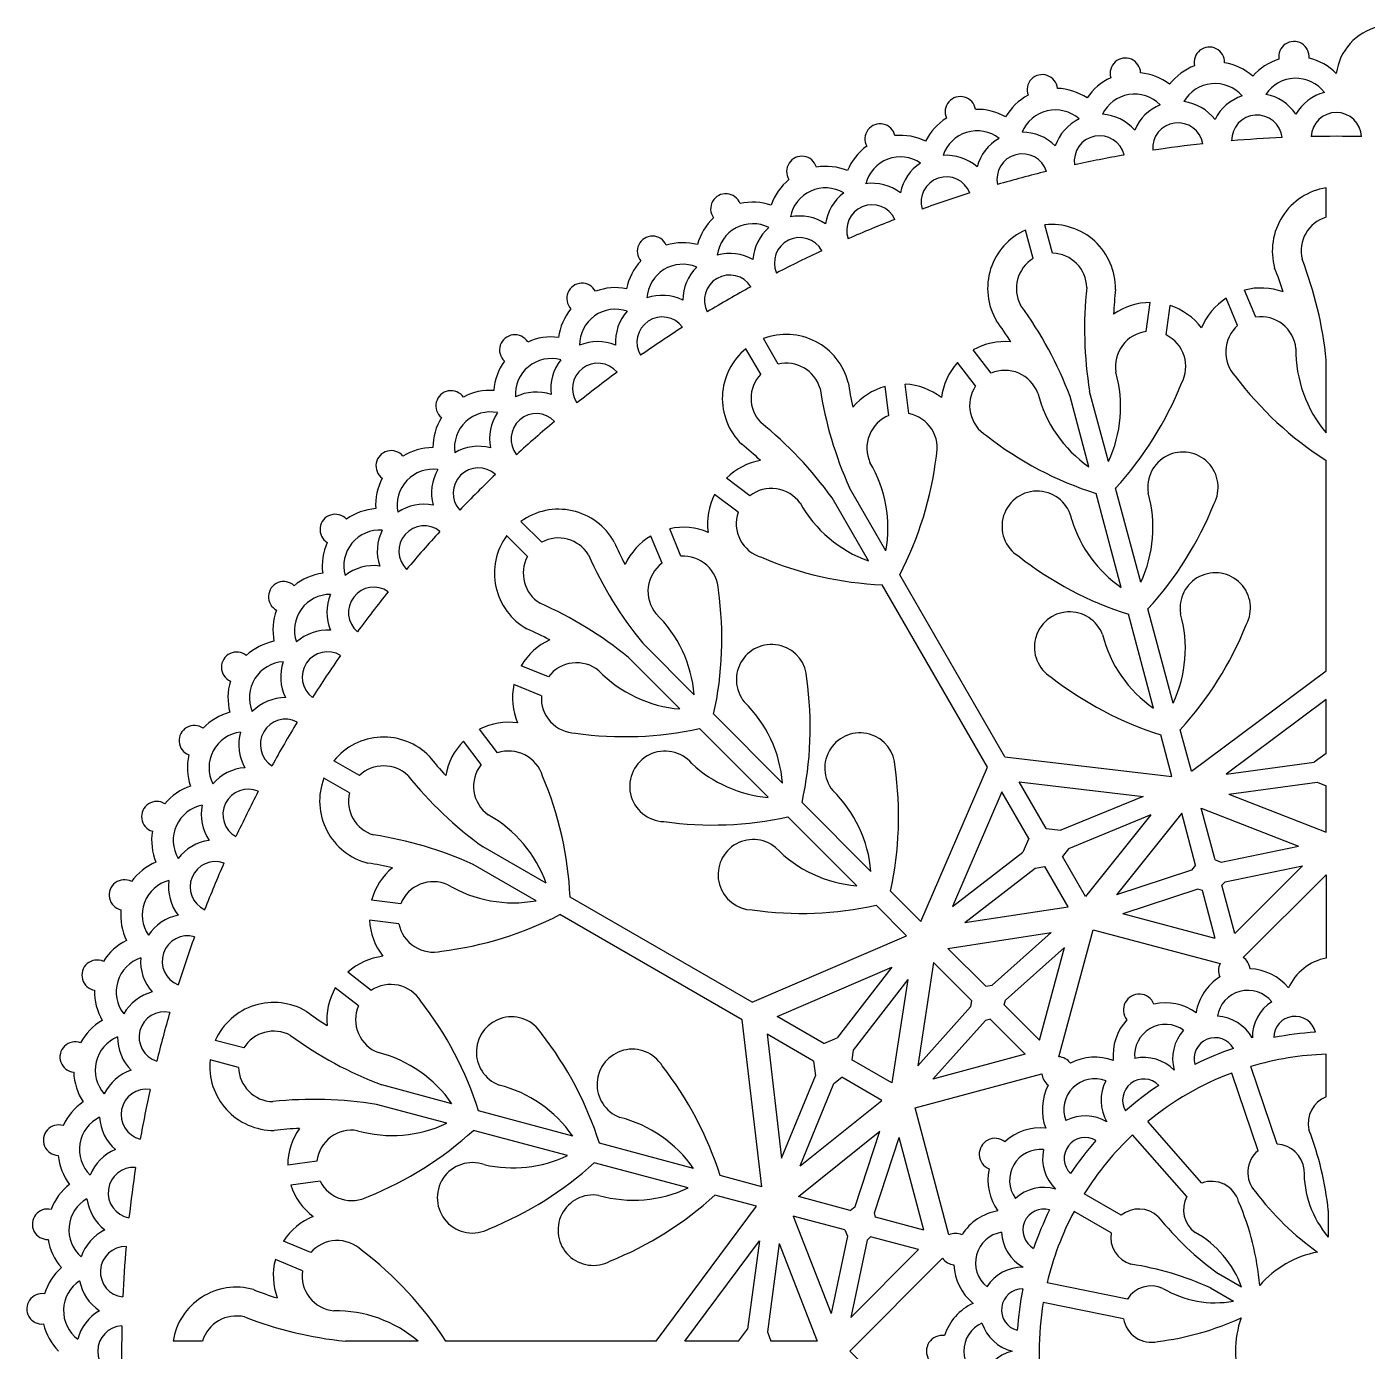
# Model space of a CAD drawing. Extents: x 39 to 332, y 42 to 187.
# Drawn here: x 39.4 to 112.8, y 114.7 to 187.2 of the extents above; entities that cross this region are included whole.
import ezdxf

# ---------------------------------------------------------------- set-up
doc = ezdxf.new("R2010")
doc.units = 0
doc.layers.get('0').update_dxf_attribs({"linetype": 'CONTINUOUS'})

msp = doc.modelspace()

# ---------------------------------------------------------------- linework, layer by layer
for p, q in [((110.545, 176.775), (110.545, 178.387)), ((95.56, 174.803), (95.143, 176.359)), ((94.497, 174.518), (94.08, 176.074)), ((106.697, 171.307), (106.074, 172.786)), ((100.693, 170.517), (100.912, 172.106)), ((101.78, 170.332), (102.002, 171.937)), ((105.694, 170.847), (105.065, 172.341)), ((79.58, 168.184), (78.774, 169.579)), ((80.533, 168.734), (79.728, 170.13)), ((91.346, 167.536), (90.352, 168.816)), ((92.195, 168.24), (91.211, 169.507)), ((110.544, 164.971), (110.544, 168.954)), ((86.6, 165.922), (86.4, 167.514)), ((87.698, 166.025), (87.497, 167.633)), ((97.551, 163.116), (96.52, 166.963)), ((98.616, 163.401), (97.587, 167.243)), ((110.544, 151.941), (110.544, 163.46)), ((78.982, 161.524), (77.703, 162.492)), ((78.343, 160.624), (77.052, 161.603)), ((86.436, 158.512), (84.445, 161.961)), ((99.322, 156.506), (97.942, 161.655)), ((100.387, 156.791), (99.007, 161.941)), ((85.481, 157.96), (83.492, 161.405)), ((67.589, 158.983), (66.45, 160.122)), ((66.811, 158.205), (65.671, 159.344)), ((74.177, 157.837), (73.573, 159.323)), ((75.211, 158.221), (74.601, 159.722)), ((92.952, 147.227), (87.192, 157.202)), ((91.997, 146.675), (86.237, 156.651)), ((101.093, 149.896), (99.714, 155.045)), ((102.158, 150.181), (100.779, 155.331)), ((75.937, 150.637), (73.124, 153.449)), ((75.157, 149.857), (72.341, 152.673)), ((67.957, 151.616), (66.471, 152.222)), ((103.16, 146.442), (110.544, 151.941)), ((67.573, 150.582), (66.072, 151.194)), ((110.544, 150.37), (105.061, 146.286)), ((110.544, 147.424), (110.544, 150.37)), ((80.776, 145.798), (77.006, 149.568)), ((65.17, 147.45), (64.192, 148.742)), ((79.996, 145.018), (76.226, 148.788)), ((102.095, 146.156), (101.485, 148.435)), ((103.16, 146.442), (102.55, 148.721)), ((64.27, 146.812), (63.301, 148.09)), ((57.61, 146.213), (56.214, 147.019)), ((92.952, 147.227), (102.095, 146.156)), ((105.061, 146.286), (109.892, 146.939)), ((110.544, 147.424), (109.892, 146.939)), ((57.059, 145.261), (55.664, 146.066)), ((88.352, 138.222), (91.997, 146.675)), ((92.782, 145.315), (90.075, 139.037)), ((94.255, 142.764), (92.782, 145.315)), ((95.21, 143.315), (93.737, 145.866)), ((93.737, 145.866), (100.527, 145.071)), ((105.208, 145.194), (110.04, 145.846)), ((110.04, 145.846), (110.544, 145.65)), ((110.544, 143.114), (110.544, 145.65)), ((85.614, 140.959), (81.845, 144.729)), ((100.527, 145.071), (96.017, 143.221)), ((105.208, 145.194), (110.544, 143.114)), ((84.835, 140.179), (81.065, 143.949)), ((100.946, 144.051), (96.435, 142.201)), ((100.946, 144.051), (97.365, 139.583)), ((102.635, 144.144), (99.06, 139.683)), ((103.393, 141.313), (102.635, 144.144)), ((104.458, 141.598), (103.7, 144.429)), ((103.7, 144.429), (109.026, 142.353)), ((95.21, 143.315), (96.017, 143.221)), ((94.255, 142.764), (93.933, 142.018)), ((67.833, 140.312), (64.384, 142.304)), ((90.075, 139.037), (93.933, 142.018)), ((96.435, 142.201), (96.097, 141.779)), ((97.365, 139.583), (96.097, 141.779)), ((104.791, 141.468), (109.026, 142.353)), ((67.282, 139.357), (63.837, 141.346)), ((90.749, 138.165), (94.607, 141.145)), ((94.607, 141.145), (95.142, 141.227)), ((96.41, 139.031), (95.142, 141.227)), ((103.17, 141.034), (99.06, 139.683)), ((103.393, 141.313), (103.17, 141.034)), ((104.458, 141.598), (104.791, 141.468)), ((105.017, 140.389), (109.251, 141.274)), ((105.537, 137.572), (109.251, 141.274)), ((104.832, 140.204), (105.017, 140.389)), ((105.537, 137.572), (104.832, 140.204)), ((105.999, 136.254), (110.544, 140.784)), ((110.544, 140.784), (110.544, 136.221)), ((79.118, 133.797), (69.142, 139.556)), ((88.352, 138.222), (86.683, 139.89)), ((103.514, 139.986), (99.404, 138.636)), ((103.767, 139.919), (103.514, 139.986)), ((104.472, 137.286), (103.767, 139.919)), ((59.871, 139.193), (58.279, 139.393)), ((87.572, 137.442), (85.904, 139.11)), ((90.749, 138.165), (96.41, 139.031)), ((59.768, 138.095), (58.161, 138.297)), ((78.567, 132.842), (68.591, 138.602)), ((104.472, 137.286), (99.404, 138.636)), ((79.118, 133.797), (87.572, 137.442)), ((89.825, 136.748), (95.475, 137.614)), ((92.251, 134.73), (95.475, 137.614)), ((95.904, 130.818), (97.778, 137.765)), ((97.778, 137.765), (104.731, 135.914)), ((91.898, 134.676), (89.825, 136.748)), ((92.986, 133.908), (96.21, 136.792)), ((94.845, 131.728), (96.21, 136.792)), ((89.045, 135.969), (88.18, 130.318)), ((91.118, 133.896), (89.045, 135.969)), ((58.258, 134.448), (56.979, 135.442)), ((80.479, 133.011), (86.757, 135.718)), ((86.757, 135.718), (83.776, 131.86)), ((87.629, 135.044), (84.648, 131.186)), ((87.629, 135.044), (86.762, 129.384)), ((57.554, 133.598), (56.287, 134.583)), ((91.898, 134.676), (92.251, 134.73)), ((91.118, 133.896), (91.064, 133.543)), ((92.918, 133.655), (92.986, 133.908)), ((94.845, 131.728), (92.918, 133.655)), ((79.637, 123.698), (78.567, 132.842)), ((83.03, 131.539), (80.479, 133.011)), ((91.064, 133.543), (88.18, 130.318)), ((92.138, 132.876), (91.886, 132.808)), ((94.065, 130.949), (92.138, 132.876)), ((91.886, 132.808), (89.002, 129.583)), ((51.275, 131.296), (49.719, 131.714)), ((82.478, 130.584), (79.927, 132.057)), ((79.927, 132.057), (80.722, 125.266)), ((83.03, 131.539), (83.776, 131.86)), ((50.991, 130.234), (49.434, 130.65)), ((84.648, 131.186), (84.566, 130.651)), ((86.762, 129.384), (84.566, 130.651)), ((94.065, 130.949), (89.002, 129.583)), ((110.544, 128.62), (110.544, 130.957)), ((82.478, 130.584), (82.573, 129.777)), ((106.809, 125.675), (105.373, 129.927)), ((107.853, 126.027), (106.418, 130.279)), ((62.678, 128.242), (58.836, 129.272)), ((80.722, 125.266), (82.573, 129.777)), ((81.742, 124.848), (83.593, 129.358)), ((83.593, 129.358), (84.015, 129.697)), ((86.211, 128.429), (84.015, 129.697)), ((88.029, 128.016), (94.976, 129.889)), ((81.742, 124.848), (86.211, 128.429)), ((62.393, 127.177), (58.546, 128.208)), ((69.288, 126.471), (64.138, 127.851)), ((89.88, 121.063), (88.029, 128.016)), ((103.733, 123.899), (100.768, 127.268)), ((69.003, 125.406), (63.853, 126.786)), ((81.65, 123.159), (86.11, 126.734)), ((84.76, 122.624), (86.11, 126.734)), ((85.807, 122.28), (87.158, 126.389)), ((88.507, 121.322), (87.158, 126.389)), ((102.905, 123.171), (99.941, 126.539)), ((75.898, 124.7), (70.748, 126.08)), ((55.277, 125.101), (53.688, 124.882)), ((75.613, 123.635), (70.463, 125.015)), ((79.637, 123.698), (77.358, 124.309)), ((55.462, 124.014), (53.856, 123.793)), ((99.314, 122.137), (97.291, 123.305)), ((73.853, 115.25), (79.352, 122.633)), ((79.352, 122.633), (77.073, 123.244)), ((84.481, 122.4), (81.65, 123.159)), ((84.481, 122.4), (84.76, 122.624)), ((84.196, 121.335), (81.364, 122.094)), ((81.364, 122.094), (83.44, 116.768)), ((85.874, 122.027), (85.807, 122.28)), ((88.507, 121.322), (85.874, 122.027)), ((98.763, 121.182), (96.74, 122.35)), ((110.654, 122.401), (110.654, 120.945)), ((84.196, 121.335), (84.325, 121.002)), ((54.946, 120.1), (53.454, 120.729)), ((75.424, 115.25), (79.507, 120.733)), ((79.507, 120.733), (78.855, 115.901)), ((80.6, 120.585), (79.948, 115.754)), ((80.6, 120.585), (82.68, 115.25)), ((84.325, 121.002), (83.44, 116.768)), ((85.405, 120.777), (84.519, 116.542)), ((85.589, 120.962), (85.405, 120.777)), ((88.222, 120.257), (85.589, 120.962)), ((54.487, 119.097), (53.008, 119.719)), ((84.46, 114.698), (89.54, 119.794)), ((88.222, 120.257), (84.519, 116.542)), ((105.906, 118.204), (104.649, 118.93)), ((99.663, 117.555), (95.263, 118.438)), ((104.204, 118.168), (105.465, 117.44)), ((99.446, 116.474), (95.046, 117.357)), ((49.018, 115.248), (47.407, 115.249)), ((60.822, 115.25), (56.84, 115.25)), ((73.853, 115.25), (62.334, 115.25)), ((78.37, 115.25), (75.424, 115.25)), ((78.37, 115.25), (78.855, 115.901)), ((79.948, 115.754), (80.144, 115.25)), ((82.68, 115.25), (80.144, 115.25)), ((89.54, 109.602), (84.46, 114.698))]:
    msp.add_line(p, q)
for centre, radius, start, end in [((114.1, 184.25), 3.032, 103.44697, 172.40488), ((104.146, 185.259), 0.833, 358.02493, 193.22507), ((108.775, 185.562), 0.833, 354.27493, 189.47507), ((99.546, 184.653), 0.833, 1.77493, 196.97507), ((104.454, 182.126), 3.147, 110.82514, 142.27634), ((104.454, 182.126), 3.147, 48.97366, 80.42486), ((108.878, 182.416), 3.147, 107.07514, 138.52634), ((108.878, 182.416), 3.147, 45.22366, 76.67486), ((94.995, 183.748), 0.833, 5.52493, 200.72507), ((100.058, 181.548), 3.147, 114.57514, 146.02634), ((100.058, 181.548), 3.147, 52.72366, 84.17486), ((108.878, 182.416), 1.966, 37.23768, 146.51232), ((95.71, 180.683), 3.147, 56.47366, 87.92486), ((100.058, 181.548), 1.966, 44.73768, 154.01232), ((104.454, 182.126), 1.966, 40.98768, 150.26232), ((106.751, 180.982), 2.566, 33.98418, 79.04046), ((111.095, 181.124), 2.566, 104.70954, 149.76582), ((90.514, 182.547), 0.833, 9.27493, 204.47507), ((95.71, 180.683), 3.147, 118.32514, 149.77634), ((102.425, 180.556), 2.566, 112.20954, 157.26582), ((102.425, 180.556), 2.566, 37.73418, 82.79046), ((106.751, 180.982), 2.566, 108.45954, 153.51582), ((91.427, 179.535), 3.147, 122.07514, 153.52634), ((91.427, 179.535), 3.147, 60.22366, 91.67486), ((95.71, 180.683), 1.966, 48.48768, 157.76232), ((98.136, 179.848), 2.566, 115.95954, 161.01582), ((98.136, 179.848), 2.566, 41.48418, 86.54046), ((106.751, 180.982), 1.385, 6.41439, 181.08561), ((111.095, 181.124), 1.385, 2.66439, 177.33561), ((86.12, 181.056), 0.833, 13.02493, 208.22507), ((91.427, 179.535), 1.966, 52.23768, 161.51232), ((93.903, 178.861), 2.566, 45.23418, 90.29046), ((102.425, 180.556), 1.385, 10.16439, 184.83561), ((87.229, 178.11), 3.147, 125.82514, 157.27634), ((87.229, 178.11), 3.147, 63.97366, 95.42486), ((93.903, 178.861), 2.566, 119.70954, 164.76582), ((98.136, 179.848), 1.385, 13.91439, 188.58561), ((111.095, 114.698), 66.505, 96.3083, 98.6917), ((111.095, 114.698), 66.505, 92.5583, 94.9417), ((111.095, 114.698), 66.505, 88.8083, 91.1917), ((81.834, 179.28), 0.833, 16.77493, 211.97507), ((87.229, 178.11), 1.966, 55.98768, 165.26232), ((89.743, 177.599), 2.566, 48.98418, 94.04046), ((93.903, 178.861), 1.385, 17.66439, 192.33561), ((111.095, 114.698), 66.505, 100.0583, 102.4417), ((83.133, 176.413), 3.147, 67.72366, 99.17486), ((89.743, 177.599), 2.566, 123.45954, 168.51582), ((111.095, 114.698), 66.505, 103.8083, 106.1917), ((83.133, 176.413), 3.147, 129.57514, 161.02634), ((83.133, 176.413), 1.966, 59.73768, 169.01232), ((85.675, 176.068), 2.566, 52.73418, 97.79046), ((89.743, 177.599), 1.385, 21.41439, 196.08561), ((111.096, 174.927), 3.503, 99.05846, 195.49561), ((77.672, 177.228), 0.833, 20.52493, 215.72507), ((79.156, 174.452), 3.147, 71.47366, 102.92486), ((85.675, 176.068), 2.566, 127.20954, 172.26582), ((111.095, 114.698), 66.505, 107.5583, 109.9417), ((85.675, 176.068), 1.385, 25.16439, 199.83561), ((79.156, 174.452), 3.147, 133.32514, 164.77634), ((79.156, 174.452), 1.966, 63.48768, 172.76232), ((81.716, 174.274), 2.566, 130.95954, 176.01582), ((81.716, 174.274), 2.566, 56.48418, 101.54046), ((111.095, 114.698), 66.505, 111.3083, 113.6917), ((95.506, 172.875), 3.503, 359.1814, 95.94154), ((111.096, 174.927), 1.928, 106.60445, 193.46788), ((73.654, 174.908), 0.833, 24.27493, 219.47507), ((81.716, 174.274), 1.385, 28.91439, 203.58561), ((95.508, 172.875), 3.503, 114.05846, 210.49561), ((75.316, 172.235), 3.147, 75.22366, 106.67486), ((77.882, 172.225), 2.566, 60.23418, 105.29046), ((111.095, 114.698), 66.505, 115.0583, 117.4417), ((95.508, 172.875), 1.928, 1.55406, 88.46416), ((75.316, 172.235), 3.147, 137.07514, 168.52634), ((75.316, 172.235), 1.966, 67.23768, 176.51232), ((77.882, 172.225), 2.566, 134.70954, 179.76582), ((95.508, 172.875), 1.928, 121.60445, 208.46788), ((89.511, 166.838), 19.564, 17.38563, 21.44879), ((89.511, 166.838), 21.139, 5.74612, 21.18964), ((77.882, 172.225), 1.385, 32.66439, 207.33561), ((69.797, 172.331), 0.833, 28.02493, 223.22507), ((71.63, 169.772), 3.147, 78.97366, 110.42486), ((74.191, 169.93), 2.566, 63.98418, 109.04046), ((111.095, 114.698), 66.505, 118.8083, 121.1917), ((118.45, 170.642), 21.139, 173.7917, 189.25103), ((118.45, 170.642), 19.564, 173.59309, 177.59471), ((106.966, 169.398), 3.503, 69.69595, 104.74497), ((71.63, 169.772), 3.147, 140.82514, 172.27634), ((71.63, 169.772), 1.966, 70.98768, 180.26232), ((76.752, 159.475), 21.139, 20.74612, 36.18964), ((100.927, 168.602), 3.503, 90.23865, 125.27089), ((100.927, 168.602), 3.503, 37.12148, 72.13017), ((106.966, 169.398), 3.503, 122.85356, 157.87852), ((74.191, 169.93), 2.566, 138.45954, 183.51582), ((74.191, 169.93), 1.385, 36.41439, 211.08561), ((76.752, 159.475), 19.564, 32.38563, 36.44879), ((106.966, 169.398), 1.928, 5.73111, 98.02275), ((66.116, 169.506), 0.833, 31.77493, 226.97507), ((111.095, 114.698), 66.505, 122.5583, 124.9417), ((80.98, 166.858), 3.503, 14.50439, 110.94154), ((100.927, 168.602), 1.928, 96.9785, 189.26889), ((100.927, 168.602), 1.928, 331.59893, 63.74147), ((106.966, 169.398), 1.928, 131.2605, 223.40107), ((68.112, 167.073), 3.147, 82.72366, 114.17486), ((70.658, 167.398), 2.566, 67.73418, 112.79046), ((80.982, 166.859), 3.503, 129.05846, 225.8186), ((92.949, 166.465), 3.503, 84.69595, 119.74497), ((115.858, 169.488), 6.974, 179.16209, 220.36424), ((68.112, 167.073), 3.147, 144.57514, 176.02634), ((68.112, 167.073), 1.966, 74.73768, 184.01232), ((70.658, 167.398), 2.566, 142.20954, 187.26582), ((92.949, 166.465), 3.503, 137.85356, 172.87852), ((70.658, 167.398), 1.385, 40.16439, 214.83561), ((111.095, 114.698), 66.505, 126.3083, 128.6917), ((80.98, 166.858), 1.928, 136.53584, 223.44594), ((80.98, 166.858), 1.928, 16.53212, 103.39555), ((92.949, 166.465), 1.928, 20.73111, 113.02275), ((92.314, 166.389), 6.974, 334.63576, 15.83791), ((120.782, 179.505), 19.033, 216.91609, 237.45869), ((103.718, 170.644), 21.139, 188.81036, 204.25388), ((103.718, 170.644), 19.564, 188.55121, 192.61437), ((87.322, 164.134), 3.503, 105.25503, 140.30405), ((87.322, 164.134), 3.503, 52.12148, 87.13017), ((92.949, 166.465), 1.928, 146.2605, 238.40107), ((84.965, 174.789), 19.033, 317.54131, 338.08391), ((62.627, 166.447), 0.833, 35.52493, 230.72507), ((64.779, 164.15), 3.147, 86.47366, 117.92486), ((67.298, 164.64), 2.566, 71.48418, 116.54046), ((101.515, 168.854), 6.974, 194.16209, 235.36424), ((64.779, 164.15), 1.966, 78.48768, 187.76232), ((67.298, 164.64), 2.566, 145.95954, 191.01582), ((67.298, 164.64), 1.385, 43.91439, 218.58561), ((87.322, 164.134), 1.928, 111.97725, 204.26889), ((87.322, 164.134), 1.928, 346.59893, 78.74147), ((64.779, 164.15), 3.147, 148.32514, 179.77634), ((111.095, 114.698), 66.505, 130.0583, 132.4417), ((66.336, 149.055), 21.139, 35.74897, 51.2083), ((103.679, 179.804), 19.033, 231.91609, 252.45869), ((59.347, 163.166), 0.833, 39.27493, 234.47507), ((61.644, 161.015), 3.147, 90.22366, 121.67486), ((64.125, 161.669), 2.566, 75.23418, 120.29046), ((66.336, 149.055), 19.564, 47.40529, 51.40691), ((70.303, 165.979), 19.033, 332.54131, 353.08391), ((102.698, 161.992), 1.928, 331.59893, 189.26889), ((61.644, 161.015), 1.966, 82.23768, 191.51232), ((64.125, 161.669), 2.566, 149.70954, 194.76582), ((64.125, 161.669), 1.385, 47.66439, 222.33561), ((80.169, 160.004), 3.503, 99.72911, 134.76135), ((79.576, 159.766), 6.974, 349.63576, 30.83791), ((61.644, 161.015), 3.147, 152.07514, 183.52634), ((111.095, 114.698), 66.505, 133.8083, 136.1917), ((80.169, 160.004), 3.503, 152.85356, 187.87852), ((80.169, 160.004), 1.928, 35.73111, 128.0215), ((94.72, 159.855), 1.928, 10.43615, 238.40107), ((94.085, 159.778), 6.974, 334.63576, 15.83791), ((58.72, 157.681), 3.147, 93.97366, 125.42486), ((61.154, 158.496), 2.566, 78.98418, 124.04046), ((68.506, 157.286), 3.503, 29.1814, 125.94154), ((87.825, 164.529), 6.974, 209.16209, 250.36424), ((86.736, 168.179), 19.033, 317.54131, 338.08391), ((56.288, 159.678), 0.833, 43.02493, 238.22507), ((80.169, 160.004), 1.928, 161.2605, 253.40107), ((103.286, 162.244), 6.974, 197.00517, 235.36424), ((58.72, 157.681), 1.966, 85.98768, 195.26232), ((61.154, 158.496), 2.566, 153.45954, 198.51582), ((61.154, 158.496), 1.385, 51.41439, 226.08561), ((111.095, 114.698), 66.505, 137.5583, 139.9417), ((68.508, 157.287), 3.503, 144.05846, 240.49561), ((75.337, 156.296), 3.503, 120.23865, 155.27089), ((75.337, 156.296), 3.503, 67.12148, 102.13017), ((58.72, 157.681), 3.147, 155.82514, 187.27634), ((68.508, 157.287), 1.928, 31.55406, 118.46416), ((89.493, 166.824), 19.564, 203.59309, 207.59471), ((68.508, 157.287), 1.928, 151.60445, 238.46788), ((89.493, 166.824), 21.139, 203.7917, 219.25103), ((75.337, 156.296), 1.928, 126.9785, 219.26889), ((75.337, 156.296), 1.928, 1.59893, 93.74147), ((87.081, 175.666), 19.033, 246.91609, 267.45869), ((105.45, 173.194), 19.033, 231.91609, 252.45869), ((56.021, 154.164), 3.147, 97.72366, 129.17486), ((58.396, 155.136), 2.566, 82.73418, 127.79046), ((104.469, 155.382), 1.928, 331.59893, 189.26889), ((53.463, 155.997), 0.833, 46.77493, 241.97507), ((58.396, 155.136), 1.385, 55.16439, 229.83561), ((58.42, 153.674), 19.033, 347.54131, 8.08391), ((56.021, 154.164), 1.966, 89.73768, 199.01232), ((58.396, 155.136), 2.566, 157.20954, 202.26582), ((111.095, 114.698), 66.505, 141.3083, 143.6917), ((58.965, 136.304), 21.139, 50.74612, 66.18964), ((56.021, 154.164), 3.147, 159.57514, 191.02634), ((68.985, 150.073), 6.974, 4.63576, 45.83791), ((96.492, 153.245), 1.928, 20.73111, 238.40107), ((95.857, 153.168), 6.974, 334.63576, 15.83791), ((55.864, 151.603), 2.566, 86.48418, 131.54046), ((58.965, 136.304), 19.564, 62.38563, 66.44879), ((88.507, 161.569), 19.033, 317.54131, 338.08391), ((53.558, 150.477), 3.147, 101.47366, 132.92486), ((69.497, 150.457), 3.503, 114.69595, 149.74497), ((80.176, 151.458), 1.928, 1.59893, 219.26889), ((105.057, 155.634), 6.974, 194.16209, 235.36424), ((50.885, 152.139), 0.833, 50.52493, 245.72507), ((55.864, 151.603), 1.385, 58.91439, 233.58561), ((111.095, 114.698), 66.505, 145.0583, 147.4417), ((53.558, 150.477), 1.966, 93.48768, 202.76232), ((55.864, 151.603), 2.566, 160.95954, 206.01582), ((69.497, 150.457), 1.928, 50.73111, 143.02275), ((75.721, 156.808), 6.974, 224.16209, 265.36424), ((53.558, 150.477), 3.147, 163.32514, 194.77634), ((69.497, 150.457), 3.503, 167.85356, 202.87852), ((63.259, 148.835), 19.033, 347.54131, 8.08391), ((107.221, 166.584), 19.033, 231.91609, 252.45869), ((53.569, 147.911), 2.566, 90.23418, 135.29046), ((69.497, 150.457), 1.928, 176.2605, 268.40107), ((73.824, 145.234), 6.974, 4.63576, 45.83791), ((51.341, 146.637), 3.147, 105.22366, 136.67486), ((53.569, 147.911), 1.385, 62.66439, 237.33561), ((111.095, 114.698), 66.505, 148.8083, 151.1917), ((65.789, 145.624), 3.503, 82.12148, 117.13017), ((48.566, 148.121), 0.833, 54.27493, 249.47507), ((51.341, 146.637), 1.966, 97.23768, 206.51232), ((53.569, 147.911), 2.566, 164.70954, 209.76582), ((58.935, 144.812), 3.503, 44.50439, 140.94154), ((72.12, 167.373), 19.033, 261.91609, 282.45869), ((85.015, 146.619), 1.928, 1.59893, 219.26889), ((65.789, 145.624), 3.503, 135.25503, 170.30405), ((65.789, 145.624), 1.928, 16.59893, 108.74147), ((74.336, 145.618), 1.928, 40.43615, 268.40107), ((51.341, 146.637), 3.147, 167.07514, 198.52634), ((76.733, 159.46), 19.564, 218.55121, 222.61437), ((65.789, 145.624), 1.928, 141.97725, 234.26889), ((80.56, 151.969), 6.974, 227.00517, 265.36424), ((51.52, 144.078), 2.566, 93.98418, 139.04046), ((58.936, 144.814), 3.503, 159.05846, 255.8186), ((58.935, 144.812), 1.928, 46.53212, 133.39555), ((76.733, 159.46), 21.139, 218.81036, 234.25388), ((50.128, 138.712), 19.033, 2.54131, 23.08391), ((68.098, 143.996), 19.033, 347.54131, 8.08391), ((49.38, 142.661), 3.147, 108.97366, 140.42486), ((51.52, 144.078), 1.385, 66.41439, 241.08561), ((111.095, 114.698), 66.505, 152.5583, 154.9417), ((78.663, 140.395), 6.974, 4.63576, 45.83791), ((46.513, 143.96), 0.833, 58.02493, 253.22507), ((49.38, 142.661), 1.966, 100.98768, 210.26232), ((51.52, 144.078), 2.566, 168.45954, 213.51582), ((58.935, 144.812), 1.928, 166.53584, 253.44594), ((61.265, 137.969), 6.974, 19.63576, 60.83791), ((76.959, 162.534), 19.033, 261.91609, 282.45869), ((49.38, 142.661), 3.147, 170.82514, 202.27634), ((49.726, 140.118), 2.566, 97.73418, 142.79046), ((55.154, 122.073), 21.139, 65.74897, 81.2083), ((79.175, 140.779), 1.928, 50.73111, 268.40107), ((85.399, 147.13), 6.974, 224.16209, 265.36424), ((47.684, 138.565), 3.147, 112.72366, 144.17486), ((49.726, 140.118), 1.385, 70.16439, 244.83561), ((111.095, 114.698), 66.505, 156.3083, 158.6917), ((55.154, 122.073), 19.564, 77.40529, 81.40691), ((61.66, 138.472), 3.503, 129.72911, 164.76135), ((44.738, 139.673), 0.833, 61.77493, 256.97507), ((47.684, 138.565), 1.966, 104.73768, 214.01232), ((49.726, 140.118), 2.566, 172.20954, 217.26582), ((61.66, 138.472), 1.928, 65.73111, 158.0215), ((66.027, 146.218), 6.974, 239.16209, 280.36424), ((47.684, 138.565), 3.147, 174.57514, 206.02634), ((81.798, 157.695), 19.033, 261.91609, 282.45869), ((48.194, 136.05), 2.566, 101.48418, 146.54046), ((61.66, 138.472), 3.503, 182.85356, 217.87852), ((61.66, 138.472), 1.928, 191.2605, 283.40107), ((59.815, 155.491), 19.033, 276.91609, 297.45869), ((48.194, 136.05), 1.385, 73.91439, 248.58561), ((111.095, 114.698), 66.505, 160.0583, 162.4417), ((46.258, 134.366), 3.147, 116.47366, 147.92486), ((43.247, 135.28), 0.833, 65.52493, 260.72507), ((46.258, 134.366), 1.966, 108.48768, 217.76232), ((48.194, 136.05), 2.566, 175.95954, 221.01582), ((59.329, 132.844), 3.503, 97.12148, 132.13017), ((105.511, 135.54), 0.865, 154.37561, 203.66778), ((105.511, 135.54), 0.865, 6.33222, 55.62439), ((111.095, 133.404), 2.87, 101.07262, 155.78289), ((106.254, 132.767), 2.87, 122.33556, 170.78289), ((106.254, 132.767), 2.87, 39.21711, 87.66444), ((46.258, 134.366), 3.147, 178.32514, 209.77634), ((46.933, 131.891), 2.566, 105.23418, 150.29046), ((59.329, 132.844), 3.503, 150.23865, 185.27089), ((59.329, 132.844), 1.928, 31.59893, 123.74147), ((106.253, 132.764), 1.689, 39.14756, 170.71335), ((52.918, 130.286), 3.503, 59.1814, 155.94154), ((59.329, 132.844), 1.928, 156.9785, 249.26889), ((45.99, 122.115), 19.033, 17.54131, 38.08391), ((100.307, 133.384), 0.865, 21.33222, 218.66778), ((101.742, 130.898), 2.87, 54.21711, 102.66444), ((108.83, 131.872), 2.332, 122.90794, 180.64551), ((46.933, 131.891), 1.385, 77.66439, 252.33561), ((111.095, 114.698), 66.505, 163.8083, 166.1917), ((66.324, 149.04), 19.564, 233.59309, 237.59471), ((65.939, 131.073), 1.928, 31.59893, 249.26889), ((101.742, 130.898), 2.87, 137.33556, 185.78289), ((104.462, 130.707), 2.332, 29.21539, 86.95297), ((108.835, 131.879), 1.151, 14.28494, 180.70492), ((45.111, 130.084), 3.147, 120.22366, 151.67486), ((52.919, 130.288), 1.928, 61.55406, 148.46416), ((101.742, 130.898), 1.689, 54.21711, 185.78289), ((104.463, 130.707), 2.332, 137.97748, 195.71506), ((111.095, 114.698), 17.502, 93.75015, 101.2397), ((42.046, 130.798), 0.833, 69.27493, 264.47507), ((45.111, 130.084), 1.966, 112.23768, 221.51232), ((46.933, 131.891), 2.566, 179.70954, 224.76582), ((66.324, 149.04), 21.139, 233.7917, 249.25103), ((52.6, 120.343), 19.033, 17.54131, 38.08391), ((104.463, 130.707), 1.151, 29.29508, 195.71506), ((52.919, 130.288), 3.503, 174.05846, 270.49561), ((56.94, 124.279), 6.974, 34.63576, 75.83791), ((72.549, 129.302), 1.928, 31.59893, 249.26889), ((95.838, 129.955), 0.865, 36.33222, 85.62439), ((97.868, 127.926), 2.87, 69.21711, 117.66444), ((100.548, 128.447), 2.332, 44.28494, 102.02252), ((111.095, 114.698), 17.502, 108.7603, 116.24985), ((111.095, 114.698), 16.268, 91.94191, 106.70926), ((45.111, 130.084), 3.147, 182.07514, 213.52634), ((45.946, 127.657), 2.566, 108.98418, 154.04046), ((52.919, 130.288), 1.928, 181.60445, 268.46788), ((59.21, 118.572), 19.033, 17.54131, 38.08391), ((111.095, 114.698), 16.268, 110.59308, 129.40692), ((63.55, 122.507), 6.974, 34.63576, 75.83791), ((95.838, 129.955), 0.865, 184.37561, 233.66778), ((97.868, 127.926), 2.87, 152.33556, 200.78289), ((97.869, 127.922), 1.689, 69.14756, 200.71335), ((100.547, 128.438), 2.332, 152.90794, 210.64551), ((100.548, 128.447), 1.151, 44.28494, 210.70492), ((111.095, 114.698), 17.502, 123.75015, 131.2397), ((45.946, 127.657), 1.385, 81.41439, 256.08561), ((111.095, 114.698), 66.505, 167.5583, 169.9417), ((55.146, 107.345), 21.139, 80.74612, 96.18964), ((111.096, 127.179), 1.543, 110.97135, 193.46788), ((44.246, 125.735), 3.147, 123.97366, 155.42486), ((41.141, 126.248), 0.833, 73.02493, 268.22507), ((44.246, 125.735), 1.966, 115.98768, 225.26232), ((45.946, 127.657), 2.566, 183.45954, 228.51582), ((59.405, 133.479), 6.974, 254.16209, 295.36424), ((70.16, 120.736), 6.974, 34.63576, 75.83791), ((97.347, 125.246), 2.332, 59.21539, 116.95297), ((55.146, 107.345), 19.564, 92.38563, 96.44879), ((57.191, 124.867), 3.503, 144.69595, 179.74497), ((57.191, 124.867), 1.928, 80.73111, 173.02275), ((51.004, 140.828), 19.033, 291.91609, 312.45869), ((92.41, 125.487), 0.865, 51.33222, 248.66778), ((94.895, 124.051), 2.87, 84.21711, 132.66444), ((97.347, 125.246), 1.151, 59.29508, 225.71506), ((111.095, 114.698), 17.502, 138.7603, 146.24985), ((111.095, 114.698), 16.268, 133.29074, 148.05809), ((93.828, 120.708), 16.911, 5.74612, 21.18964), ((45.238, 123.369), 2.566, 112.73418, 157.79046), ((94.895, 124.051), 1.689, 84.21711, 215.78289), ((97.347, 125.246), 2.332, 167.97748, 225.71506), ((107.792, 124.486), 1.543, 129.58731, 223.40107), ((107.792, 124.486), 1.543, 5.73111, 87.71504), ((44.246, 125.735), 3.147, 185.82514, 217.27634), ((63.801, 123.096), 1.928, 70.43615, 298.40107), ((66.015, 131.708), 6.974, 257.00517, 295.36424), ((57.614, 139.057), 19.033, 291.91609, 312.45869), ((45.238, 123.369), 1.385, 85.16439, 259.83561), ((111.095, 114.698), 66.505, 171.3083, 173.6917), ((94.895, 124.051), 2.87, 167.33556, 215.78289), ((114.905, 124.558), 5.579, 179.16209, 220.36424), ((43.667, 121.339), 3.147, 127.72366, 159.17486), ((57.191, 124.867), 3.503, 197.85356, 232.87852), ((57.191, 124.867), 1.928, 206.2605, 298.40107), ((72.625, 129.937), 6.974, 254.16209, 295.36424), ((95.086, 121.331), 2.332, 74.28494, 132.02252), ((104.271, 122.453), 1.543, 16.59893, 110.41269), ((118.845, 132.572), 15.227, 216.91609, 234.83035), ((43.667, 121.339), 1.966, 119.73768, 229.01232), ((45.238, 123.369), 2.566, 187.20954, 232.26582), ((70.411, 121.324), 1.928, 80.73111, 298.40107), ((64.224, 137.286), 19.033, 291.91609, 312.45869), ((104.271, 122.453), 1.543, 152.28496, 234.26889), ((91.742, 116.924), 15.227, 5.16965, 23.08391), ((40.535, 121.648), 0.833, 76.77493, 271.97507), ((56.396, 118.828), 3.503, 112.12148, 147.13017), ((93.027, 119.54), 2.87, 99.21711, 147.66444), ((95.086, 121.331), 1.151, 74.28494, 240.70492), ((111.095, 114.698), 17.502, 153.75015, 161.2397), ((111.095, 114.698), 16.268, 151.94191, 166.70926), ((100.287, 120.94), 1.543, 46.55406, 129.09907), ((114.529, 132.654), 16.911, 218.7917, 234.25103), ((44.812, 119.043), 2.566, 116.48418, 161.54046), ((90.254, 120.283), 0.865, 66.33222, 115.62439), ((93.029, 119.538), 1.689, 99.14756, 230.71335), ((95.09, 121.324), 2.332, 182.90794, 240.64551), ((100.287, 120.94), 1.543, 170.97135, 253.46788), ((100.651, 116.329), 5.579, 19.63576, 60.83791), ((43.667, 121.339), 3.147, 189.57514, 221.02634), ((44.812, 119.043), 1.385, 88.91439, 263.58561), ((111.095, 114.698), 66.505, 175.0583, 177.4417), ((56.396, 118.828), 1.928, 46.59893, 138.74147), ((56.396, 118.828), 3.503, 165.25503, 200.30405), ((46.289, 105.011), 19.033, 32.54131, 53.08391), ((90.254, 120.283), 0.865, 214.37561, 263.66778), ((111.095, 114.698), 5.521, 100.65633, 139.34367), ((43.377, 116.915), 3.147, 131.47366, 162.92486), ((56.396, 118.828), 1.928, 171.97725, 264.26889), ((93.027, 119.54), 2.87, 182.33556, 230.78289), ((93.915, 116.958), 2.332, 89.21539, 146.95297), ((97.258, 102.749), 16.911, 65.74612, 81.18964), ((43.377, 116.915), 1.966, 123.48768, 232.76232), ((44.812, 119.043), 2.566, 190.95954, 236.01582), ((50.866, 114.697), 3.503, 74.50439, 170.94154), ((100.967, 116.731), 1.543, 65.73111, 147.71504), ((40.232, 117.018), 0.833, 80.52493, 275.72507), ((58.956, 136.282), 19.564, 248.55121, 252.61437), ((93.915, 116.959), 1.151, 89.29508, 255.71506), ((111.095, 114.698), 17.502, 168.7603, 176.24985), ((104.461, 122.928), 5.579, 239.16209, 280.36424), ((44.669, 114.698), 2.566, 120.23418, 165.29046), ((56.306, 109.936), 6.974, 49.63576, 90.83791), ((92.389, 114.698), 2.87, 114.21711, 162.66444), ((111.095, 114.698), 16.268, 170.59308, 189.40692), ((43.377, 116.915), 3.147, 193.32514, 224.77634), ((44.669, 114.698), 1.385, 92.66439, 267.33561), ((111.095, 114.698), 66.505, 178.8083, 181.1917), ((50.866, 114.697), 1.928, 76.53212, 163.39555), ((58.956, 136.282), 21.139, 248.81036, 264.25388), ((92.389, 114.698), 1.689, 114.21711, 245.78289), ((93.915, 116.959), 2.332, 197.97748, 255.71506), ((100.967, 116.731), 1.543, 189.58731, 283.40107), ((99.491, 130.346), 15.227, 276.91609, 294.83035), ((111.095, 114.698), 5.521, 160.65633, 199.34367), ((89.519, 114.698), 0.865, 81.33222, 278.66778), ((93.915, 112.438), 2.332, 104.28494, 162.02252)]:
    msp.add_arc(centre, radius, start, end)

doc.saveas('drawing.dxf')
